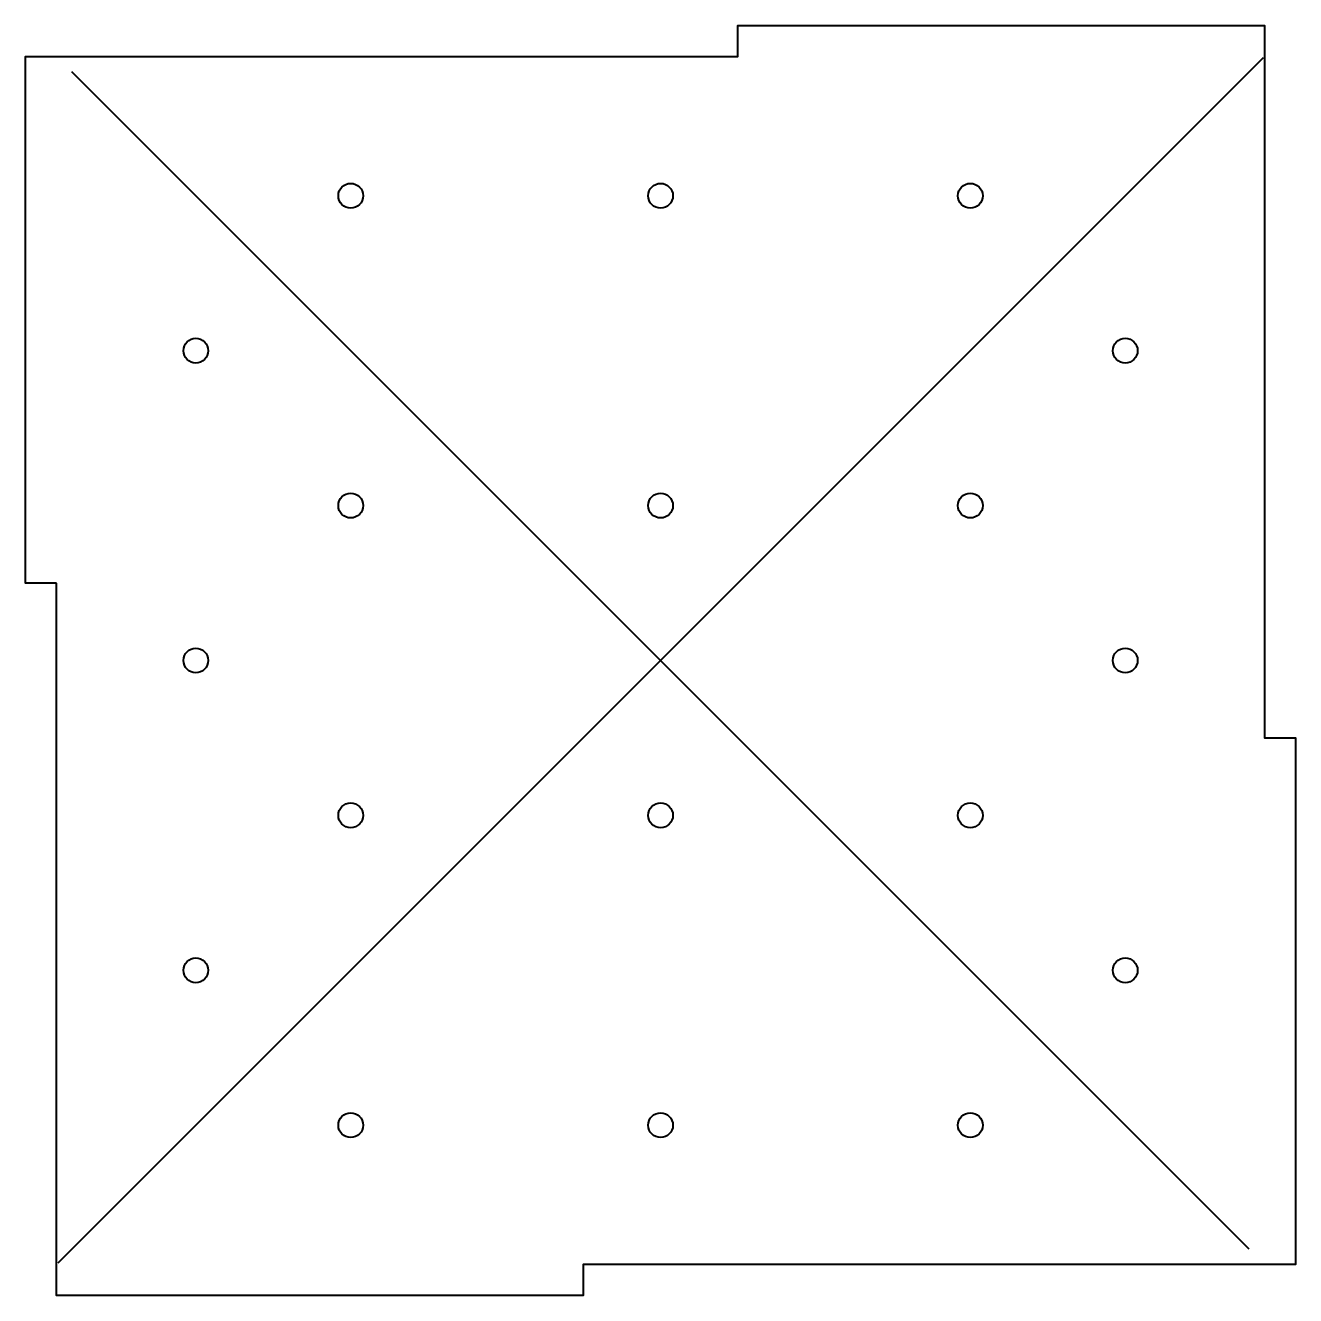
# Model space of a CAD drawing. Header units: millimetres. Extents: x -8629 to -4156, y 4017 to 8049.
# Drawn here: x -8629.3 to -8465.3, y 7884.8 to 8048.8 of the extents above.
import ezdxf

# ---------------------------------------------------------------- set-up
doc = ezdxf.new("R2010")
doc.units = ezdxf.units.MM
doc.layers.add('A-DETL-___2', color=2, linetype='Continuous')
doc.layers.add('A-DETL-___9', color=9, linetype='Continuous')

msp = doc.modelspace()

# ---------------------------------------------------------------- linework, layer by layer
at = {"layer": 'A-DETL-___2', "lineweight": 40}
for p, q in [((-8469.54, 8044.63, -164.07), (-8625.14, 7889.03, -164.07)), ((-8471.34, 7890.83, -164.07), (-8623.34, 8042.83, -164.07))]:
    msp.add_line(p, q, dxfattribs=at)
at = {"layer": 'A-DETL-___2', "lineweight": 40, "elevation": -256.07}
msp.add_lwpolyline([(-8625.34, 7976.83), (-8629.34, 7976.83), (-8629.34, 8044.83), (-8537.34, 8044.83), (-8537.34, 8048.83), (-8469.34, 8048.83), (-8469.34, 7956.83), (-8465.34, 7956.83), (-8465.34, 7888.83), (-8557.34, 7888.83), (-8557.34, 7884.83), (-8625.34, 7884.83), (-8625.34, 7976.83)], close=True, dxfattribs=at)
at = {"layer": 'A-DETL-___2', "lineweight": 40}
for centre in [(-8587.34, 8026.83, -256.07), (-8547.34, 8026.83, -256.07), (-8507.34, 8026.83, -256.07), (-8607.34, 8006.83, -256.07), (-8607.34, 8006.83, -256.07), (-8487.34, 8006.83, -256.07), (-8587.34, 7986.83, -256.07), (-8547.34, 7986.83, -256.07), (-8507.34, 7986.83, -256.07), (-8607.34, 7966.83, -256.07), (-8487.34, 7966.83, -256.07), (-8587.34, 7946.83, -256.07), (-8547.34, 7946.83, -256.07), (-8507.34, 7946.83, -256.07), (-8607.34, 7926.83, -256.07), (-8607.34, 7926.83, -256.07), (-8487.34, 7926.83, -256.07), (-8487.34, 7926.83, -256.07), (-8487.34, 7926.83, -256.07), (-8587.34, 7906.83, -256.07), (-8547.34, 7906.83, -256.07), (-8507.34, 7906.83, -256.07)]:
    msp.add_circle(centre, 1.6, dxfattribs=at)
at = {"layer": 'A-DETL-___9', "lineweight": 40}
msp.add_circle((-8607.34, 7926.83, -256.07), 1.6, dxfattribs=at)

doc.saveas('drawing.dxf')
